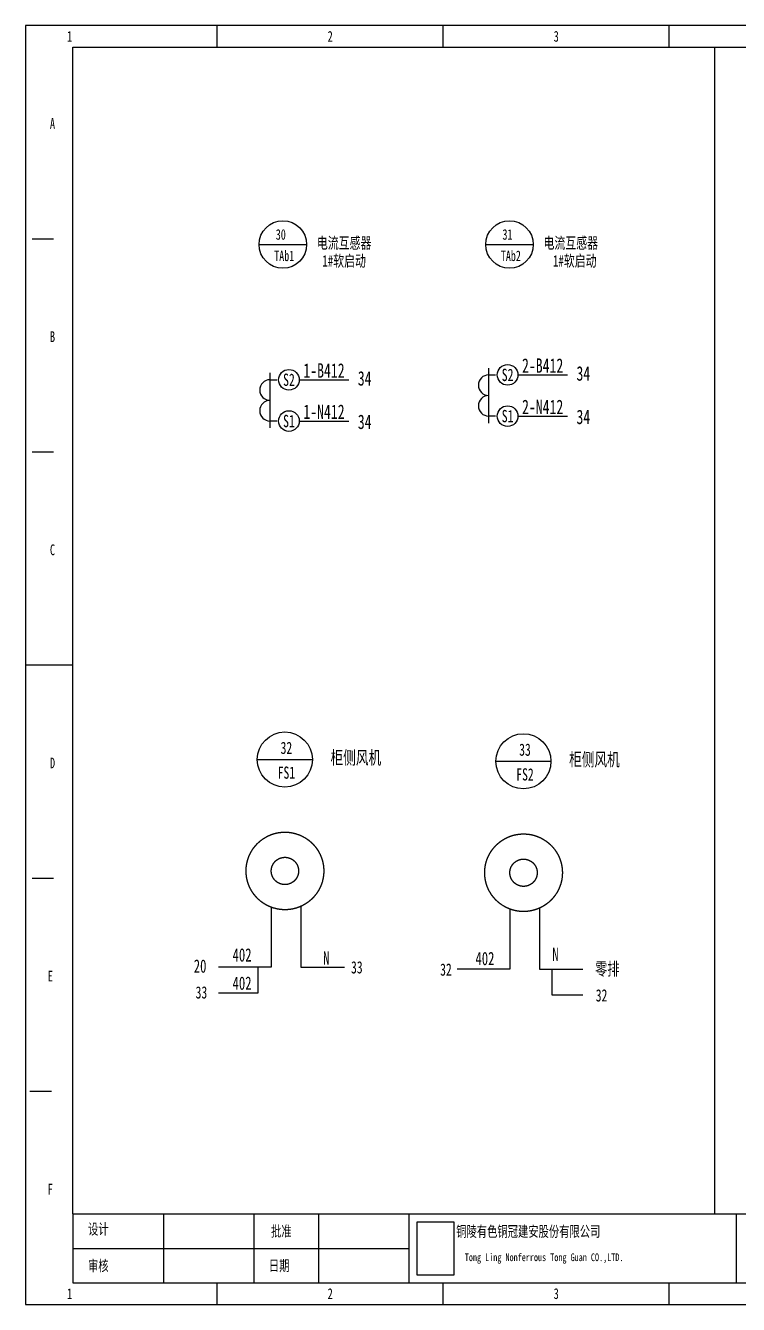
# Model space of a CAD drawing. Header units: millimetres. Extents: x 401220 to 2750366, y -101310 to 943175.
# Drawn here: x 1316565 to 1341077, y 279611 to 323583 of the extents above; entities that cross this region are included whole.
import ezdxf
from ezdxf.enums import TextEntityAlignment as Align

# ---------------------------------------------------------------- set-up
doc = ezdxf.new("R2010")
doc.units = ezdxf.units.MM
doc.linetypes.add('常规', pattern=[20, 10, 0, 10])
doc.layers.add('E-LITE-EQPM', color=1, linetype='Continuous')
doc.styles.add('IDQSTYLE', font='NSimSun.ttf', dxfattribs={"width": 0.7})

msp = doc.modelspace()

# ---------------------------------------------------------------- linework, layer by layer
at = {"ltscale": 4}
for p, q in [((1323153.48881, 322843.06986), (1323153.48881, 323583.33771)), ((1330926.30124, 322843.06986), (1330926.30124, 323583.33771)), ((1338699.11366, 322843.06986), (1338699.11366, 323583.33771)), ((1316787.1853, 316254.68599), (1317527.45315, 316254.68599)), ((1316787.1853, 308926.03427), (1317527.45315, 308926.03427)), ((1316565.10494, 301597.38256), (1318193.69421, 301597.38256)), ((1316787.1853, 294268.73084), (1317527.45315, 294268.73084)), ((1316713.15851, 286940.07912), (1317453.42636, 286940.07912)), ((1318193.69421, 282720.55237), (1376822.90795, 282720.55237)), ((1318558.2451, 282720.55237), (1377187.45884, 282720.55237)), ((1318639.89531, 282720.55237), (1377269.10905, 282720.55237)), ((1319004.4462, 282720.55237), (1377633.65994, 282720.55237)), ((1321302.81918, 282720.55237), (1321302.81918, 280351.69525)), ((1324411.94415, 282720.55237), (1324411.94415, 280351.69525)), ((1326632.74771, 282720.55237), (1326632.74771, 280351.69525)), ((1329741.87268, 282720.55237), (1329741.87268, 280351.69525)), ((1340993.944, 282720.55237), (1340993.944, 280351.69525)), ((1318193.69421, 281536.12381), (1329741.87268, 281536.12381)), ((1323153.48881, 279611.4274), (1323153.48881, 280351.69525)), ((1330926.30124, 279611.4274), (1330926.30124, 280351.69525)), ((1338699.11366, 279611.4274), (1338699.11366, 280351.69525))]:
    msp.add_line(p, q, dxfattribs=at)
for p, q in [((1318193.69421, 282720.55237), (1318193.69421, 322843.06986)), ((1318193.69421, 322843.06986), (1377633.65994, 322843.06986)), ((1340249.06739, 322843.06986), (1340249.06739, 282720.55237)), ((1324596.07368, 316054.98967), (1326230.16037, 316054.98967)), ((1332389.40126, 316054.98967), (1334023.48795, 316054.98967)), ((1332489.79984, 309918.20822), (1332489.79984, 311809.13192)), ((1324971.19346, 309749.73284), (1324971.19346, 311640.65654)), ((1324971.19346, 311404.29108), (1325207.55892, 311404.29108)), ((1325976.2194, 311404.29108), (1327678.05074, 311404.29108)), ((1332489.79984, 311572.76646), (1332726.16531, 311572.76646)), ((1333494.82579, 311572.76646), (1335196.65712, 311572.76646)), ((1332726.16531, 310154.57368), (1332489.79984, 310154.57368)), ((1333494.82579, 310154.57368), (1335196.65712, 310154.57368)), ((1325207.55892, 309986.0983), (1324971.19346, 309986.0983)), ((1325976.2194, 309986.0983), (1327678.05074, 309986.0983)), ((1324532.90987, 298347.13773), (1326427.6653, 298347.13773)), ((1332737.4844, 298285.56406), (1334632.23983, 298285.56406)), ((1324556.10558, 291206.11153), (1324556.10558, 290318.60862)), ((1334656.47114, 291144.53785), (1334656.47114, 290257.03495)), ((1324556.10558, 290318.60862), (1323198.58274, 290318.60862)), ((1334656.47114, 290257.03495), (1335731.48204, 290257.03495)), ((1318193.69421, 282720.55237), (1318193.69421, 280351.69525)), ((1318193.69421, 280351.69525), (1376822.90795, 280351.69525)), ((1318558.2451, 280351.69525), (1377187.45884, 280351.69525)), ((1318639.89531, 280351.69525), (1377269.10905, 280351.69525)), ((1319004.4462, 280351.69525), (1377633.65994, 280351.69525))]:
    msp.add_line(p, q)
msp.add_lwpolyline([(1316565.10494, 279611.4274), (1378689.24705, 279611.4274), (1378689.24705, 323583.33771), (1316565.10494, 323583.33771)], close=True, dxfattribs=at)
msp.add_lwpolyline([(1330031.515, 282451.46678), (1331294.89207, 282451.46678), (1331294.89207, 280620.19447), (1330031.515, 280620.19447)], close=True)
for centre, radius in [((1325413.11703, 316054.98967), 817.04334), ((1333206.4446, 316054.98967), 817.04334), ((1333140.2776, 311572.76646), 354.54819), ((1325621.67121, 311404.29108), 354.54819), ((1333140.2776, 310154.57368), 354.54819), ((1325621.67121, 309986.0983), 354.54819), ((1325480.28758, 298347.13773), 947.37772), ((1333684.86212, 298285.56406), 947.37772)]:
    msp.add_circle(centre, radius)
for centre in [(1324971.19346, 311049.74289), (1332489.79984, 311218.21826), (1324971.19346, 310340.6465), (1332489.79984, 310509.12188)]:
    msp.add_arc(centre, 354.54819, 90, 270)
at = {"layer": 'E-LITE-EQPM', "color": 0, "linetype": '常规'}
for p, q in [((1325015.64302, 293266.24216), (1325015.40716, 291206.11153)), ((1326030.69916, 293288.33162), (1326030.69916, 291206.11153)), ((1333220.21755, 293204.66849), (1333219.98169, 291144.53785)), ((1334235.2737, 293226.75795), (1334235.2737, 291144.53785)), ((1325015.40716, 291206.11153), (1323198.58274, 291206.11153)), ((1326030.69916, 291206.11153), (1327526.90751, 291206.11153)), ((1333219.98169, 291144.53785), (1331403.15727, 291144.53785)), ((1334235.2737, 291144.53785), (1335731.48204, 291144.53785))]:
    msp.add_line(p, q, dxfattribs=at)
for centre, radius in [((1325483.51626, 294516.30939), 1334.75595), ((1333688.09079, 294454.73572), 1334.75595), ((1325483.51626, 294516.30939), 469.5685), ((1333688.09079, 294454.73572), 469.5685)]:
    msp.add_circle(centre, radius, dxfattribs=at)

# ---------------------------------------------------------------- texts
at = {"style": 'IDQSTYLE', "width": 0.7}
for s, p in [('1', (1318082.65403, 322917.09664)), ('2', (1327039.89502, 322917.09664)), ('3', (1334812.70745, 322917.09664)), ('A', (1317490.43975, 319919.01185)), ('B', (1317490.43975, 312590.36013)), ('C', (1317490.43975, 305261.70841)), ('D', (1317490.43975, 297933.0567)), ('E', (1317416.41297, 290604.40498)), ('F', (1317416.41297, 283275.75326)), ('1', (1318082.65403, 279685.45419)), ('2', (1327039.89502, 279685.45419)), ('3', (1334812.70745, 279685.45419))]:
    msp.add_text(s, height=370.87419, dxfattribs=at).set_placement(p, align=Align.BOTTOM_CENTER)
for s, height, p in [('30', 361.717843, (1325341.71692, 316400.79705)), ('31', 361.717843, (1333135.0445, 316400.79705)), ('TAb1', 361.717843, (1325459.03788, 315666.87922)), ('TAb2', 361.717843, (1333252.36545, 315666.87922)), ('S2', 425.457833, (1333140.2776, 311572.76646)), ('S2', 425.457833, (1325621.67121, 311404.29108)), ('S1', 425.457833, (1325621.67121, 309986.0983)), ('S1', 425.457833, (1333140.2776, 310154.57368)), ('32', 419.418904, (1325533.53371, 298748.10815)), ('33', 419.418904, (1333738.10824, 298686.53447)), ('FS1', 419.418904, (1325533.53371, 297897.11609)), ('FS2', 419.418904, (1333738.10824, 297835.54242)), ('33', 419.418904, (1327955.57836, 291202.79823)), ('32', 419.418904, (1331020.13475, 291125.48451)), ('零排', 443.104155, (1336568.07106, 291150.26409)), ('33', 419.418904, (1322611.93138, 290339.30051)), ('32', 419.418904, (1336371.17937, 290238.02739))]:
    msp.add_text(s, height=height, dxfattribs=at).set_placement(p, align=Align.MIDDLE_CENTER)
at = {"ltscale": 0.8, "style": 'IDQSTYLE', "width": 0.7}
for s, height, p in [('电流互感器', 392.97741, (1327519.09559, 316111.18817)), ('电流互感器', 392.97741, (1335312.42317, 316111.18817)), ('1#软启动', 392.97741, (1327519.09559, 315493.28784)), ('1#软启动', 392.97741, (1335448.38191, 315493.28784)), ('柜侧风机', 455.664983, (1327922.21087, 298412.30099)), ('柜侧风机', 455.664983, (1336126.7854, 298350.72732)), ('402', 455.664983, (1324010.06115, 291628.64351)), ('N', 455.66498, (1326904.15424, 291526.17546)), ('402', 455.664983, (1332360.59722, 291504.97602)), ('N', 455.66498, (1334785.28736, 291651.34077)), ('20', 455.664983, (1322565.67539, 291244.65701)), ('402', 455.664983, (1324010.06115, 290658.21459))]:
    msp.add_text(s, height=height, dxfattribs=at).set_placement(p, align=Align.MIDDLE_CENTER)
at = {"style": 'IDQSTYLE', "width": 0.7}
for s, p in [('1-B412', (1326827.13507, 311475.20072)), ('2-B412', (1334345.74145, 311643.6761)), ('1-N412', (1326827.13507, 310057.00794)), ('2-N412', (1334345.74145, 310225.48332))]:
    msp.add_text(s, height=496.367471, dxfattribs=at).set_placement(p, align=Align.CENTER)
for p in [(1335508.51262, 311374.72023), (1327989.90624, 311206.24485), (1327989.90624, 309711.71589), (1335508.51262, 309880.19127)]:
    msp.add_text('34', height=496.367471, rotation=359.999998466, dxfattribs=at).set_placement(p)
for s, p in [('设计', (1318711.88171, 281906.25774)), ('批准', (1325004.15843, 281832.23095)), ('审核', (1318711.88171, 280647.80239)), ('日期', (1324930.13165, 280647.80239))]:
    msp.add_text(s, height=370.874193, dxfattribs=at).set_placement(p, align=Align.BOTTOM_LEFT)
for s, height, p in [('铜陵有色铜冠建安股份有限公司', 370.874193, (1331372.07754, 282308.15246)), ('Tong Ling Nonferrous Tong Guan CO.,LTD.', 267.0294189, (1331668.18468, 281366.57321))]:
    msp.add_text(s, height=height, dxfattribs=at).set_placement(p, align=Align.TOP_LEFT)

doc.saveas('drawing.dxf')
